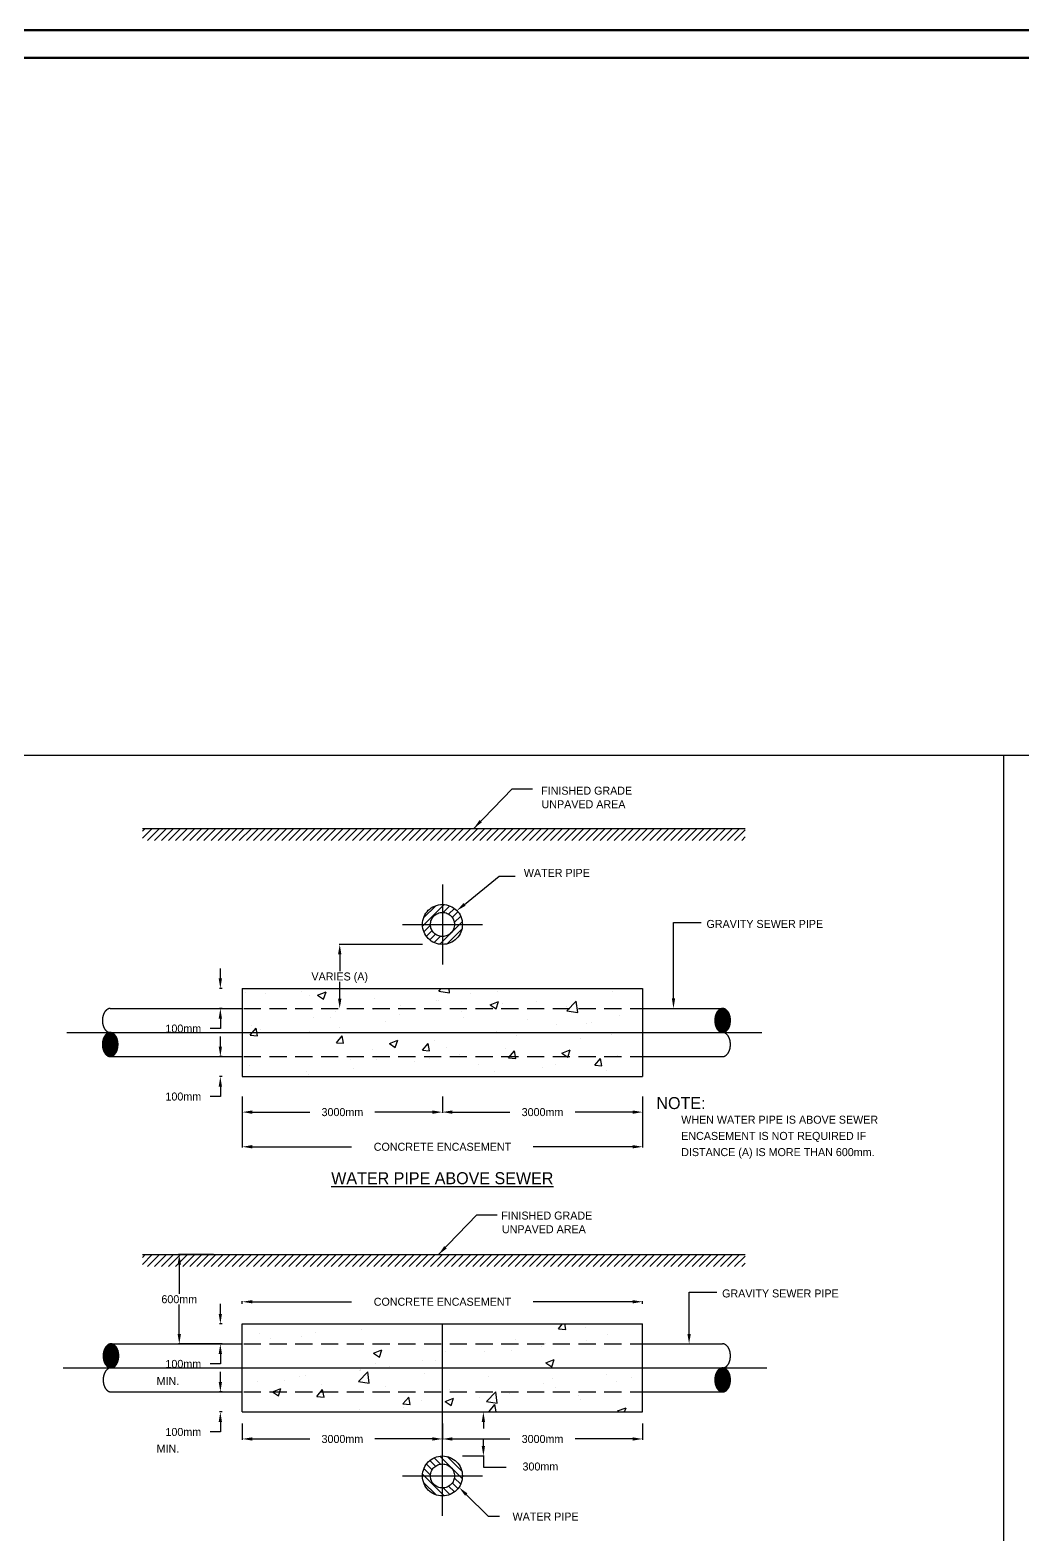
# Model space of a CAD drawing. Extents: x 787 to 1019, y 199 to 803.
# Drawn here: x 865.38 to 879.84, y 244.01 to 265.92 of the extents above; entities that cross this region are included whole.
import ezdxf
from ezdxf.enums import TextEntityAlignment as Align

# ---------------------------------------------------------------- set-up
doc = ezdxf.new("R2010")
doc.units = 0
doc.header["$MEASUREMENT"] = 0
doc.header["$PDMODE"] = 35
doc.header["$PDSIZE"] = 0.5
doc.linetypes.add('CENTER', pattern=[50.8, 31.75, -6.35, 6.35, -6.35])
doc.linetypes.add('HIDDEN', pattern=[0.375, 0.25, -0.125])
doc.layers.get('0').update_dxf_attribs({"color": 252, "linetype": 'CONTINUOUS', "lineweight": 30})
doc.layers.get('Defpoints').update_dxf_attribs({"color": 252, "linetype": 'CONTINUOUS'})
for name, color, linetype in [('A', 1, 'CENTER'), ('B', 2, 'HIDDEN'), ('BORDER', 9, 'CONTINUOUS'), ('C', 1, 'CENTER')]:
    doc.layers.add(name, color=color, linetype=linetype)
doc.layers.add('UG-BORDER', color=20, linetype='CONTINUOUS', lineweight=80)

# ---------------------------------------------------------------- blocks, each defined once
blk = doc.blocks.new('*X81')
at = {"color": 0}
for p, q in [((288.75, 766.95), (289.37, 767.59)), ((291.42, 766.54), (291.3, 767.59)), ((240.53, 766.51), (240.53, 766.51)), ((245.47, 766.26), (245.47, 766.26)), ((254.42, 766.83), (254.42, 766.83)), ((256.55, 765.83), (256.55, 765.83)), ((258.48, 765.91), (260.58, 766.71)), ((258.48, 765.91), (259.97, 764.9)), ((259.97, 764.9), (260.58, 766.71)), ((272.56, 765.15), (272.56, 765.15)), ((288.05, 764.62), (288.05, 764.62)), ((288.57, 764.48), (288.57, 764.48)), ((288.75, 766.95), (291.42, 766.54)), ((296.6, 766.25), (296.6, 766.25)), ((301.59, 763.5), (303.7, 764.31)), ((301.59, 763.5), (303.09, 762.5)), ((303.09, 762.5), (303.7, 764.31)), ((303.46, 766.73), (303.46, 766.73)), ((304.59, 763.8), (304.59, 763.8)), ((313.22, 764.39), (313.22, 764.39)), ((320.77, 761.99), (323.1, 764.42)), ((323.44, 761.57), (323.1, 764.42)), ((332.17, 766.88), (332.17, 766.88)), ((246.86, 762.48), (246.86, 762.48)), ((257.32, 760.45), (257.32, 760.45)), ((261.61, 760.25), (261.61, 760.25)), ((262.87, 761.8), (262.87, 761.8)), ((272.47, 762.37), (272.47, 762.37)), ((278.89, 761.13), (278.89, 761.13)), ((279.11, 763.25), (279.11, 763.25)), ((294.35, 761.91), (294.35, 761.91)), ((294.9, 760.45), (294.9, 760.45)), ((301.86, 762.89), (301.86, 762.89)), ((310.91, 759.77), (310.91, 759.77)), ((320.6, 763.12), (320.6, 763.12)), ((320.77, 761.99), (323.44, 761.57)), ((333.83, 760.91), (333.83, 760.91)), ((336.62, 762.45), (336.62, 762.45)), ((241.63, 755.92), (243.08, 757.64)), ((241.63, 755.92), (243.42, 755.76)), ((241.92, 758.34), (241.92, 758.34)), ((243.43, 755.76), (243.08, 757.64)), ((244.12, 757.24), (244.12, 757.24)), ((256.53, 756.93), (256.53, 756.93)), ((264.04, 757.92), (264.04, 757.92)), ((275.4, 759.41), (275.4, 759.41)), ((303.09, 756.74), (303.09, 756.74)), ((318.25, 758.66), (318.25, 758.66)), ((325.56, 758.76), (325.56, 758.76)), ((326.93, 759.1), (326.93, 759.1)), ((331.78, 756.04), (331.78, 756.04)), ((263.15, 754.03), (264.6, 755.76)), ((263.15, 754.03), (264.94, 753.88)), ((264.94, 753.88), (264.6, 755.76)), ((272.11, 752.38), (272.11, 752.38)), ((276.39, 753.83), (278.49, 754.64)), ((276.39, 753.83), (277.88, 752.82)), ((277.88, 752.82), (278.49, 754.64)), ((284.67, 752.15), (286.11, 753.87)), ((284.67, 752.15), (286.46, 751.99)), ((286.46, 751.99), (286.11, 753.87)), ((287.69, 754.63), (287.69, 754.63)), ((290.57, 752.75), (290.57, 752.75)), ((305.33, 752.56), (305.33, 752.56)), ((308.06, 755.75), (308.06, 755.75)), ((319.5, 751.43), (321.6, 752.23)), ((321, 750.42), (321.6, 752.23)), ((324.27, 755.05), (324.27, 755.05)), ((241.55, 748.35), (241.55, 748.35)), ((250.58, 750.58), (250.58, 750.58)), ((256.95, 750.46), (256.95, 750.46)), ((266.59, 749.91), (266.59, 749.91)), ((273.07, 749.75), (273.07, 749.75)), ((282.61, 749.23), (282.61, 749.23)), ((286.46, 750.07), (286.46, 750.07)), ((293.97, 751.06), (293.97, 751.06)), ((298.62, 748.55), (298.62, 748.55)), ((306.19, 750.27), (307.63, 751.99)), ((306.19, 750.27), (307.98, 750.11)), ((307.98, 750.11), (307.63, 751.99)), ((317.88, 748.68), (317.88, 748.68)), ((319.5, 751.43), (320.99, 750.42)), ((327.7, 748.39), (329.15, 750.11)), ((327.7, 748.39), (329.5, 748.23)), ((329.5, 748.23), (329.15, 750.11)), ((333.46, 750.93), (333.46, 750.93)), ((255.57, 746.74), (255.57, 746.74)), ((256.15, 746.08), (256.15, 746.08)), ((267.51, 747.58), (267.51, 747.58)), ((302.73, 746.76), (302.73, 746.76)), ((314.64, 747.88), (314.64, 747.88)), ((330.65, 747.2), (330.65, 747.2)), ((335.25, 745.7), (335.25, 745.7)), ((243.94, 681.27), (243.94, 681.27)), ((257.98, 681.56), (257.98, 681.56)), ((269.55, 682.47), (269.55, 682.47)), ((318.67, 682.57), (319.69, 683.78)), ((318.67, 682.57), (320.47, 682.41)), ((320.47, 682.41), (320.21, 683.78)), ((325.38, 682.78), (325.38, 682.78)), ((330.91, 681.02), (330.91, 681.02)), ((246.61, 680.07), (246.61, 680.07)), ((254.4, 680.55), (254.4, 680.55)), ((272.4, 676.49), (274.5, 677.29)), ((273.89, 675.48), (274.5, 677.29)), ((306.85, 677.2), (306.85, 677.2)), ((307.88, 679.78), (307.88, 679.78)), ((314.36, 678.19), (314.36, 678.19)), ((315.33, 678.77), (315.33, 678.77)), ((325.72, 679.69), (325.72, 679.69)), ((272.4, 676.49), (273.89, 675.48)), ((272.89, 673.77), (272.89, 673.77)), ((276.54, 673.21), (276.54, 673.21)), ((284.77, 674.74), (284.77, 674.74)), ((287.9, 674.71), (287.9, 674.71)), ((290.39, 676.77), (290.39, 676.77)), ((300.17, 676.85), (300.17, 676.85)), ((315.51, 674.08), (317.61, 674.89)), ((315.51, 674.08), (317, 673.08)), ((317, 673.08), (317.61, 674.89)), ((243.45, 669.39), (243.45, 669.39)), ((250.08, 669.73), (250.08, 669.73)), ((253.14, 672.74), (253.14, 672.74)), ((254.04, 670.57), (254.04, 670.57)), ((255.4, 670.77), (255.4, 670.77)), ((268.66, 669.35), (271, 671.79)), ((268.66, 669.35), (271.33, 668.94)), ((269.03, 672.23), (269.03, 672.23)), ((269.16, 672.06), (269.16, 672.06)), ((269.19, 672.49), (269.19, 672.49)), ((271.33, 668.94), (271, 671.79)), ((285.17, 671.39), (285.17, 671.39)), ((301.19, 670.71), (301.19, 670.71)), ((317.2, 670.03), (317.2, 670.03)), ((330.54, 671.03), (330.54, 671.03)), ((333.22, 669.36), (333.22, 669.36)), ((336.77, 670.35), (336.77, 670.35)), ((247.19, 666.81), (249.29, 667.62)), ((247.19, 666.81), (248.68, 665.8)), ((248.68, 665.8), (249.29, 667.62)), ((258.28, 665.65), (259.73, 667.38)), ((258.28, 665.65), (260.07, 665.5)), ((259.47, 668.71), (259.47, 668.71)), ((260.08, 665.5), (259.73, 667.38)), ((275.48, 668.03), (275.48, 668.03)), ((291.5, 667.36), (291.5, 667.36)), ((299.81, 666.86), (299.81, 666.86)), ((300.68, 664.38), (303.02, 666.82)), ((303.35, 663.97), (303.02, 666.82)), ((306.47, 666.36), (306.47, 666.36)), ((307.51, 666.68), (307.51, 666.68)), ((314.96, 668.78), (314.96, 668.78)), ((317.83, 667.86), (317.83, 667.86)), ((323.53, 666), (323.53, 666)), ((268.82, 662.5), (268.82, 662.5)), ((279.8, 663.77), (281.25, 665.49)), ((279.8, 663.77), (281.59, 663.61)), ((280.01, 662.88), (280.01, 662.88)), ((281.59, 663.61), (281.25, 665.49)), ((284.41, 664.75), (284.41, 664.75)), ((290.3, 664.41), (292.4, 665.21)), ((290.3, 664.41), (291.8, 663.4)), ((291.8, 663.4), (292.41, 665.21)), ((298.96, 665.37), (298.96, 665.37)), ((300.68, 664.38), (303.35, 663.97)), ((301.32, 661.89), (302.76, 663.61)), ((301.32, 661.89), (302.5, 661.78)), ((303.1, 661.78), (302.76, 663.61)), ((306.65, 661.88), (306.65, 661.88)), ((324.14, 664.88), (324.14, 664.88)), ((333.42, 662.01), (335.52, 662.81)), ((333.42, 662.01), (333.75, 661.78)), ((334.97, 661.78), (335.04, 661.85)), ((335.04, 661.78), (335.04, 661.85)), ((335.17, 661.78), (335.52, 662.81)), ((339.54, 665.33), (339.54, 665.33))]:
    blk.add_line(p, q, dxfattribs=at)
blk = doc.blocks.new('*X64')
at = {"color": 0}
for p, q in [((214.7, 805.13), (217.16, 807.59)), ((214.7, 806.9), (215.39, 807.59)), ((215.93, 804.59), (218.93, 807.59)), ((217.7, 804.59), (220.7, 807.59)), ((219.46, 804.59), (222.46, 807.59)), ((221.23, 804.59), (224.23, 807.59)), ((223, 804.59), (226, 807.59)), ((224.77, 804.59), (227.77, 807.59)), ((226.53, 804.59), (229.53, 807.59)), ((228.3, 804.59), (231.3, 807.59)), ((230.07, 804.59), (233.07, 807.59)), ((231.84, 804.59), (234.84, 807.59)), ((233.61, 804.59), (236.61, 807.59)), ((235.37, 804.59), (238.37, 807.59)), ((237.14, 804.59), (240.14, 807.59)), ((238.91, 804.59), (241.91, 807.59)), ((240.68, 804.59), (243.68, 807.59)), ((242.44, 804.59), (245.44, 807.59)), ((244.21, 804.59), (247.21, 807.59)), ((245.98, 804.59), (248.98, 807.59)), ((247.75, 804.59), (250.75, 807.59)), ((249.51, 804.59), (252.51, 807.59)), ((251.28, 804.59), (254.28, 807.59)), ((253.05, 804.59), (256.05, 807.59)), ((254.82, 804.59), (257.82, 807.59)), ((256.59, 804.59), (259.59, 807.59)), ((258.35, 804.59), (261.35, 807.59)), ((260.12, 804.59), (263.12, 807.59)), ((261.89, 804.59), (264.89, 807.59)), ((263.66, 804.59), (266.66, 807.59)), ((265.42, 804.59), (268.42, 807.59)), ((267.19, 804.59), (270.19, 807.59)), ((268.96, 804.59), (271.96, 807.59)), ((270.73, 804.59), (273.73, 807.59)), ((272.5, 804.59), (275.5, 807.59)), ((274.26, 804.59), (277.26, 807.59)), ((276.03, 804.59), (279.03, 807.59)), ((277.8, 804.59), (280.8, 807.59)), ((279.57, 804.59), (282.57, 807.59)), ((281.33, 804.59), (284.33, 807.59)), ((283.1, 804.59), (286.1, 807.59)), ((284.87, 804.59), (287.87, 807.59)), ((286.64, 804.59), (289.64, 807.59)), ((288.41, 804.59), (291.41, 807.59)), ((290.17, 804.59), (293.17, 807.59)), ((291.94, 804.59), (294.94, 807.59)), ((293.71, 804.59), (296.71, 807.59)), ((295.48, 804.59), (298.48, 807.59)), ((297.24, 804.59), (300.24, 807.59)), ((299.01, 804.59), (302.01, 807.59)), ((300.78, 804.59), (303.78, 807.59)), ((302.55, 804.59), (305.55, 807.59)), ((304.32, 804.59), (307.32, 807.59)), ((306.08, 804.59), (309.08, 807.59)), ((307.85, 804.59), (310.85, 807.59)), ((309.62, 804.59), (312.62, 807.59)), ((311.39, 804.59), (314.39, 807.59)), ((313.15, 804.59), (316.15, 807.59)), ((314.92, 804.59), (317.92, 807.59)), ((316.69, 804.59), (319.69, 807.59)), ((318.46, 804.59), (321.46, 807.59)), ((320.23, 804.59), (323.23, 807.59)), ((321.99, 804.59), (324.99, 807.59)), ((323.76, 804.59), (326.76, 807.59)), ((325.53, 804.59), (328.53, 807.59)), ((327.3, 804.59), (330.3, 807.59)), ((329.06, 804.59), (332.06, 807.59)), ((330.83, 804.59), (333.83, 807.59)), ((332.6, 804.59), (335.6, 807.59)), ((334.37, 804.59), (337.37, 807.59)), ((336.14, 804.59), (339.14, 807.59)), ((337.9, 804.59), (340.9, 807.59)), ((339.67, 804.59), (342.67, 807.59)), ((341.44, 804.59), (344.44, 807.59)), ((343.21, 804.59), (346.21, 807.59)), ((344.97, 804.59), (347.97, 807.59)), ((346.74, 804.59), (349.74, 807.59)), ((348.51, 804.59), (351.51, 807.59)), ((350.28, 804.59), (353.28, 807.59)), ((352.05, 804.59), (355.05, 807.59)), ((353.81, 804.59), (356.81, 807.59)), ((355.58, 804.59), (358.58, 807.59)), ((357.35, 804.59), (360.35, 807.59)), ((359.12, 804.59), (362.12, 807.59)), ((360.88, 804.59), (363.88, 807.59)), ((362.65, 804.59), (365.29, 807.23)), ((364.42, 804.59), (365.29, 805.46))]:
    blk.add_line(p, q, dxfattribs=at)
blk = doc.blocks.new('*X61')
at = {"color": 0}
for p, q in [((217.71, 753.7), (220.38, 756.37)), ((217.71, 753.52), (220.49, 756.3)), ((217.72, 753.89), (220.27, 756.44)), ((217.72, 753.35), (220.59, 756.22)), ((217.73, 753.19), (220.68, 756.14)), ((217.74, 754.08), (220.15, 756.49)), ((217.75, 753.03), (220.77, 756.05)), ((217.76, 754.28), (220.02, 756.54)), ((217.77, 752.87), (220.86, 755.96)), ((217.8, 754.5), (219.88, 756.57)), ((217.8, 752.72), (220.93, 755.86)), ((217.85, 754.73), (219.72, 756.59)), ((217.93, 754.97), (219.54, 756.59)), ((218.04, 755.26), (219.32, 756.55)), ((218.24, 755.64), (219.02, 756.42)), ((221.52, 752.69), (218.37, 755.84)), ((221.55, 752.84), (218.45, 755.94)), ((221.57, 753), (218.54, 756.03)), ((221.59, 753.16), (218.62, 756.12)), ((221.6, 753.32), (218.72, 756.21)), ((221.61, 753.49), (218.82, 756.28)), ((221.61, 753.67), (218.92, 756.36)), ((221.6, 753.85), (219.03, 756.43)), ((221.59, 754.04), (219.15, 756.48)), ((221.56, 754.24), (219.28, 756.53)), ((221.53, 754.46), (219.42, 756.57)), ((221.48, 754.68), (219.57, 756.59)), ((221.41, 754.93), (219.75, 756.59)), ((221.31, 755.21), (219.96, 756.56)), ((221.14, 755.56), (220.23, 756.46)), ((220.5, 750.89), (217.71, 753.67)), ((220.39, 750.82), (217.71, 753.5)), ((220.6, 750.97), (217.72, 753.85)), ((220.28, 750.75), (217.72, 753.31)), ((220.69, 751.05), (217.73, 754.01)), ((220.16, 750.69), (217.74, 753.12)), ((220.78, 751.14), (217.75, 754.17)), ((220.03, 750.65), (217.76, 752.92)), ((220.86, 751.23), (217.77, 754.32)), ((220.94, 751.33), (217.8, 754.47)), ((219.89, 750.61), (217.8, 752.71)), ((217.83, 752.58), (221.01, 755.76)), ((221.02, 751.43), (217.83, 754.62)), ((219.73, 750.59), (217.85, 752.48)), ((217.86, 752.43), (221.08, 755.65)), ((221.08, 751.54), (217.86, 754.76)), ((217.9, 752.3), (221.14, 755.54)), ((221.15, 751.65), (217.9, 754.9)), ((219.55, 750.6), (217.92, 752.23)), ((217.94, 752.16), (221.21, 755.43)), ((221.21, 751.77), (217.95, 755.03)), ((217.99, 752.03), (221.26, 755.31)), ((221.27, 751.89), (218, 755.16)), ((218.04, 751.91), (221.32, 755.18)), ((221.32, 752.01), (218.05, 755.28)), ((218.1, 751.79), (221.37, 755.06)), ((221.37, 752.14), (218.11, 755.4)), ((218.16, 751.67), (221.41, 754.92)), ((221.42, 752.27), (218.17, 755.52)), ((221.46, 752.41), (218.23, 755.63)), ((218.23, 751.56), (221.45, 754.79)), ((218.29, 751.45), (221.49, 754.65)), ((221.49, 752.55), (218.3, 755.74)), ((218.37, 751.35), (221.52, 754.5)), ((218.45, 751.25), (221.55, 754.35)), ((218.53, 751.16), (221.57, 754.2)), ((218.62, 751.07), (221.59, 754.04)), ((218.71, 750.98), (221.6, 753.88)), ((218.81, 750.9), (221.61, 753.71)), ((218.91, 750.83), (221.61, 753.53)), ((219.02, 750.76), (221.6, 753.35)), ((219.14, 750.7), (221.59, 753.16)), ((219.26, 750.65), (221.57, 752.96)), ((219.4, 750.62), (221.53, 752.75)), ((219.56, 750.6), (221.48, 752.52)), ((219.73, 750.59), (221.42, 752.28)), ((219.34, 750.63), (218.03, 751.95)), ((219.06, 750.74), (218.21, 751.59)), ((219.94, 750.62), (221.32, 752)), ((220.2, 750.71), (221.16, 751.66))]:
    blk.add_line(p, q, dxfattribs=at)
blk = doc.blocks.new('*X63')
at = {"color": 0}
for p, q in [((284.68, 783.19), (290.07, 788.58)), ((284.93, 785.21), (288.05, 788.33)), ((289.85, 786.59), (291.5, 788.24)), ((291.2, 786.17), (292.64, 787.61)), ((292.11, 785.32), (293.54, 786.75)), ((285.01, 781.75), (286.67, 783.41)), ((288.97, 778.64), (294.61, 784.28)), ((290.83, 778.73), (294.52, 782.43)), ((292.62, 784.06), (294.22, 785.66)), ((285.64, 780.62), (287.08, 782.06)), ((286.51, 779.71), (287.93, 781.14)), ((287.6, 779.04), (289.19, 780.63))]:
    blk.add_line(p, q, dxfattribs=at)
blk = doc.blocks.new('*X62')
at = {"color": 0}
for p, q in [((357.71, 759.7), (360.38, 762.37)), ((357.71, 759.53), (360.49, 762.3)), ((360.51, 756.9), (357.71, 759.69)), ((357.72, 759.89), (360.27, 762.44)), ((357.72, 759.36), (360.59, 762.22)), ((360.61, 756.98), (357.72, 759.86)), ((357.73, 759.19), (360.68, 762.14)), ((360.7, 757.06), (357.73, 760.03)), ((357.74, 760.08), (360.15, 762.5)), ((357.75, 759.03), (360.77, 762.05)), ((360.79, 757.15), (357.75, 760.18)), ((357.77, 760.29), (360.02, 762.54)), ((357.77, 758.87), (360.85, 761.96)), ((360.87, 757.24), (357.77, 760.34)), ((357.79, 758.72), (360.93, 761.86)), ((357.8, 760.5), (359.88, 762.57)), ((360.95, 757.34), (357.8, 760.49)), ((357.83, 758.58), (361.01, 761.76)), ((361.02, 757.44), (357.83, 760.63)), ((357.86, 760.73), (359.72, 762.59)), ((357.86, 758.44), (361.08, 761.65)), ((361.09, 757.55), (357.87, 760.78)), ((357.9, 758.3), (361.14, 761.54)), ((361.16, 757.66), (357.91, 760.91)), ((357.93, 760.98), (359.53, 762.59)), ((357.94, 758.16), (361.21, 761.43)), ((361.22, 757.78), (357.95, 761.04)), ((357.99, 758.04), (361.26, 761.31)), ((361.27, 757.9), (358, 761.17)), ((358.04, 761.27), (359.32, 762.54)), ((358.04, 757.91), (361.32, 761.19)), ((361.33, 758.02), (358.05, 761.3)), ((358.1, 757.79), (361.37, 761.06)), ((361.38, 758.15), (358.11, 761.42)), ((358.16, 757.68), (361.41, 760.93)), ((361.42, 758.28), (358.17, 761.53)), ((358.22, 757.56), (361.45, 760.79)), ((358.24, 761.64), (359.01, 762.42)), ((361.46, 758.42), (358.24, 761.64)), ((358.29, 757.45), (361.49, 760.65)), ((361.49, 758.56), (358.31, 761.75)), ((358.37, 757.35), (361.52, 760.5)), ((361.53, 758.71), (358.38, 761.85)), ((358.44, 757.25), (361.55, 760.36)), ((361.55, 758.86), (358.46, 761.95)), ((358.53, 757.16), (361.57, 760.2)), ((361.57, 759.01), (358.54, 762.04)), ((358.61, 757.07), (361.59, 760.04)), ((361.59, 759.17), (358.63, 762.13)), ((358.71, 756.99), (361.6, 759.88)), ((361.6, 759.34), (358.73, 762.21)), ((358.81, 756.91), (361.61, 759.71)), ((361.61, 759.51), (358.83, 762.29)), ((361.61, 759.68), (358.93, 762.37)), ((361.6, 759.87), (359.04, 762.43)), ((361.59, 760.06), (359.16, 762.49)), ((361.56, 760.26), (359.29, 762.54)), ((361.52, 760.48), (359.43, 762.57)), ((361.47, 760.7), (359.59, 762.59)), ((361.4, 760.95), (359.77, 762.59)), ((361.3, 761.24), (359.98, 762.55)), ((361.11, 761.6), (360.27, 762.44)), ((360.4, 756.82), (357.71, 759.52)), ((360.3, 756.76), (357.72, 759.33)), ((360.18, 756.7), (357.73, 759.14)), ((360.05, 756.65), (357.76, 758.94)), ((359.91, 756.61), (357.79, 758.73)), ((359.75, 756.59), (357.84, 758.5)), ((359.57, 756.59), (357.91, 758.26)), ((359.37, 756.63), (358.01, 757.98)), ((359.09, 756.72), (358.19, 757.63)), ((358.91, 756.83), (361.61, 759.53)), ((359.02, 756.76), (361.6, 759.35)), ((359.13, 756.7), (361.59, 759.16)), ((359.26, 756.65), (361.57, 758.96)), ((359.4, 756.62), (361.53, 758.75)), ((359.56, 756.6), (361.49, 758.53)), ((359.73, 756.59), (361.42, 758.28)), ((359.93, 756.62), (361.32, 758.01)), ((360.2, 756.71), (361.16, 757.67))]:
    blk.add_line(p, q, dxfattribs=at)

msp = doc.modelspace()

# ---------------------------------------------------------------- linework, layer by layer
at = {"color": 0, "linetype": 'ByBlock'}
for p, q in [((871.092, 252.607), (869.878, 252.607)), ((869.888, 252.462), (869.888, 252.219)), ((868.15, 252.112), (868.15, 252.258)), ((869.888, 251.82), (869.888, 252.063)), ((868.178, 251.966), (868.14, 251.966)), ((868.178, 251.675), (868.14, 251.675)), ((868.15, 251.383), (868.004, 251.383)), ((868.15, 251.529), (868.15, 251.383)), ((868.15, 251.121), (868.15, 251.267)), ((868.178, 250.975), (868.14, 250.975)), ((868.178, 250.684), (868.14, 250.684)), ((868.15, 250.538), (868.15, 250.393)), ((868.15, 250.393), (868.004, 250.393)), ((868.47, 250.393), (868.47, 249.651)), ((868.47, 250.393), (868.47, 250.155)), ((871.384, 250.393), (871.384, 250.155)), ((871.384, 250.393), (871.384, 250.155)), ((874.298, 250.393), (874.298, 249.651)), ((874.298, 250.393), (874.298, 250.155)), ((868.616, 250.166), (869.453, 250.166)), ((871.238, 250.166), (870.4, 250.166)), ((871.529, 250.166), (872.367, 250.166)), ((874.152, 250.166), (873.314, 250.166)), ((868.616, 249.661), (870.06, 249.661)), ((874.152, 249.661), (872.707, 249.661)), ((868.052, 248.091), (867.542, 248.091)), ((867.552, 247.945), (867.552, 247.519)), ((867.552, 246.936), (867.552, 247.363)), ((868.15, 247.228), (868.15, 247.373)), ((868.47, 247.373), (868.47, 247.414)), ((868.616, 247.404), (870.06, 247.404)), ((874.152, 247.404), (872.707, 247.404)), ((874.298, 247.373), (874.298, 247.414)), ((868.178, 247.082), (868.14, 247.082)), ((868.178, 246.791), (867.542, 246.791)), ((868.178, 246.79), (868.14, 246.79)), ((868.15, 246.645), (868.15, 246.499)), ((868.15, 246.499), (868.004, 246.499)), ((868.15, 246.237), (868.15, 246.382)), ((868.178, 246.091), (868.14, 246.091)), ((868.178, 245.8), (868.14, 245.8)), ((868.15, 245.508), (868.004, 245.508)), ((868.15, 245.654), (868.15, 245.508)), ((868.47, 245.633), (868.47, 245.395)), ((871.384, 245.633), (871.384, 245.395)), ((871.384, 245.633), (871.384, 245.395)), ((871.98, 245.654), (871.98, 245.557)), ((874.298, 245.633), (874.298, 245.395)), ((868.616, 245.406), (869.453, 245.406)), ((871.238, 245.406), (870.4, 245.406)), ((871.529, 245.406), (872.367, 245.406)), ((871.98, 245.304), (871.98, 245.401)), ((874.152, 245.406), (873.314, 245.406)), ((871.675, 245.159), (871.99, 245.159))]:
    msp.add_line(p, q, dxfattribs=at)
at = {"color": 0}
for p, q in [((866.433, 251.157), (866.589, 251.312)), ((866.433, 251.146), (866.595, 251.308)), ((866.596, 250.993), (866.433, 251.155)), ((866.589, 250.989), (866.433, 251.145)), ((866.434, 251.167), (866.582, 251.316)), ((866.434, 251.136), (866.601, 251.304)), ((866.434, 251.127), (866.606, 251.299)), ((866.607, 251.002), (866.434, 251.175)), ((866.601, 250.997), (866.434, 251.165)), ((866.435, 251.179), (866.575, 251.319)), ((866.435, 251.117), (866.611, 251.294)), ((866.612, 251.007), (866.435, 251.184)), ((866.436, 251.191), (866.568, 251.322)), ((866.437, 251.108), (866.616, 251.288)), ((866.617, 251.013), (866.437, 251.193)), ((866.438, 251.203), (866.559, 251.324)), ((866.438, 251.1), (866.621, 251.283)), ((866.621, 251.019), (866.438, 251.202)), ((866.44, 251.091), (866.625, 251.277)), ((866.626, 251.025), (866.44, 251.21)), ((866.441, 251.216), (866.55, 251.325)), ((866.442, 251.083), (866.629, 251.27)), ((866.63, 251.031), (866.442, 251.218)), ((866.444, 251.075), (866.633, 251.264)), ((866.634, 251.037), (866.444, 251.227)), ((866.446, 251.231), (866.54, 251.325)), ((866.447, 251.067), (866.637, 251.257)), ((866.637, 251.044), (866.447, 251.234)), ((866.449, 251.059), (866.64, 251.25)), ((866.64, 251.051), (866.45, 251.242)), ((866.452, 251.248), (866.527, 251.322)), ((866.644, 251.058), (866.453, 251.249)), ((866.453, 251.052), (866.643, 251.243)), ((866.646, 251.066), (866.456, 251.256)), ((866.456, 251.045), (866.646, 251.236)), ((866.459, 251.039), (866.649, 251.228)), ((866.649, 251.073), (866.46, 251.263)), ((866.651, 251.081), (866.463, 251.269)), ((866.463, 251.032), (866.651, 251.22)), ((866.464, 251.269), (866.509, 251.315)), ((866.653, 251.09), (866.467, 251.275)), ((866.467, 251.026), (866.653, 251.212)), ((866.471, 251.02), (866.655, 251.203)), ((866.655, 251.098), (866.472, 251.281)), ((866.657, 251.107), (866.476, 251.287)), ((866.476, 251.014), (866.657, 251.195)), ((866.658, 251.116), (866.481, 251.293)), ((866.481, 251.008), (866.658, 251.186)), ((866.659, 251.125), (866.486, 251.298)), ((866.486, 251.003), (866.659, 251.176)), ((866.491, 250.998), (866.66, 251.167)), ((866.66, 251.135), (866.492, 251.303)), ((866.497, 250.994), (866.66, 251.157)), ((866.66, 251.144), (866.498, 251.307)), ((866.503, 250.989), (866.66, 251.147)), ((866.66, 251.155), (866.504, 251.312)), ((866.66, 251.165), (866.51, 251.315)), ((866.659, 251.177), (866.517, 251.319)), ((866.658, 251.188), (866.524, 251.322)), ((866.656, 251.201), (866.533, 251.324)), ((866.653, 251.214), (866.542, 251.325)), ((866.649, 251.228), (866.552, 251.325)), ((866.643, 251.244), (866.564, 251.323)), ((866.633, 251.265), (866.58, 251.317)), ((866.583, 250.985), (866.434, 251.134)), ((866.576, 250.981), (866.435, 251.123)), ((866.569, 250.979), (866.436, 251.111)), ((866.56, 250.977), (866.438, 251.099)), ((866.551, 250.976), (866.441, 251.085)), ((866.541, 250.976), (866.445, 251.071)), ((866.528, 250.978), (866.452, 251.054)), ((866.511, 250.984), (866.462, 251.033)), ((866.509, 250.985), (866.66, 251.136)), ((866.516, 250.982), (866.659, 251.125)), ((866.524, 250.979), (866.658, 251.113)), ((866.532, 250.977), (866.656, 251.101)), ((866.541, 250.976), (866.653, 251.088)), ((866.551, 250.976), (866.649, 251.074)), ((866.563, 250.977), (866.643, 251.058)), ((866.578, 250.982), (866.634, 251.038))]:
    msp.add_line(p, q, dxfattribs=at)
at = {"color": 0, "linetype": 'ByBlock'}
for points in [[(869.864, 252.462), (869.913, 252.462), (869.888, 252.607)], [(868.126, 252.112), (868.174, 252.112), (868.15, 251.966)], [(869.864, 251.82), (869.913, 251.82), (869.888, 251.675)], [(868.126, 251.529), (868.174, 251.529), (868.15, 251.675)], [(868.126, 251.121), (868.174, 251.121), (868.15, 250.975)], [(868.126, 250.538), (868.174, 250.538), (868.15, 250.684)], [(868.616, 250.19), (868.616, 250.141), (868.47, 250.166)], [(871.238, 250.19), (871.238, 250.141), (871.384, 250.166)], [(871.529, 250.19), (871.529, 250.141), (871.384, 250.166)], [(874.152, 250.19), (874.152, 250.141), (874.298, 250.166)], [(868.616, 249.686), (868.616, 249.637), (868.47, 249.661)], [(874.152, 249.686), (874.152, 249.637), (874.298, 249.661)], [(867.528, 247.945), (867.577, 247.945), (867.552, 248.091)], [(868.616, 247.428), (868.616, 247.38), (868.47, 247.404)], [(874.152, 247.428), (874.152, 247.38), (874.298, 247.404)], [(868.126, 247.228), (868.174, 247.228), (868.15, 247.082)], [(867.528, 246.936), (867.577, 246.936), (867.552, 246.791)], [(868.126, 246.645), (868.174, 246.645), (868.15, 246.79)], [(868.126, 246.237), (868.174, 246.237), (868.15, 246.091)], [(868.126, 245.654), (868.174, 245.654), (868.15, 245.8)], [(871.956, 245.654), (872.004, 245.654), (871.98, 245.8)], [(868.616, 245.43), (868.616, 245.382), (868.47, 245.406)], [(871.238, 245.43), (871.238, 245.382), (871.384, 245.406)], [(871.529, 245.43), (871.529, 245.382), (871.384, 245.406)], [(871.956, 245.304), (872.004, 245.304), (871.98, 245.159)], [(874.152, 245.43), (874.152, 245.382), (874.298, 245.406)]]:
    msp.add_solid(points, dxfattribs=at)
at = {"layer": 'A', "color": 0}
for p, q in [((871.841, 254.298), (872.397, 254.875)), ((871.706, 253.191), (872.212, 253.603)), ((872.212, 253.603), (872.442, 253.603)), ((874.748, 251.821), (874.748, 252.927)), ((874.748, 252.927), (875.15, 252.927)), ((871.327, 248.091), (871.883, 248.668)), ((874.975, 246.936), (874.975, 247.546)), ((874.975, 247.546), (875.378, 247.546)), ((871.73, 244.597), (872.05, 244.28)), ((872.05, 244.28), (872.214, 244.28))]:
    msp.add_line(p, q, dxfattribs=at)
at = {"layer": 'A'}
for p, q in [((872.397, 254.875), (872.695, 254.875)), ((867.015, 254.298), (875.791, 254.298)), ((868.47, 251.966), (874.298, 251.966)), ((868.47, 251.966), (868.47, 250.684)), ((874.298, 251.966), (874.298, 250.684)), ((866.547, 251.675), (868.47, 251.675)), ((874.298, 251.675), (875.463, 251.675)), ((866.547, 250.975), (868.47, 250.975)), ((874.298, 250.975), (875.463, 250.975)), ((874.298, 250.975), (875.463, 250.975)), ((868.47, 250.684), (874.298, 250.684)), ((871.883, 248.668), (872.181, 248.668)), ((867.015, 248.091), (875.791, 248.091)), ((868.47, 247.082), (874.298, 247.082)), ((868.47, 245.8), (868.47, 247.082)), ((874.298, 245.8), (874.298, 247.082)), ((866.557, 246.791), (868.47, 246.791)), ((874.298, 246.791), (875.463, 246.791)), ((874.298, 246.791), (875.463, 246.791)), ((866.557, 246.091), (868.47, 246.091)), ((874.298, 246.091), (875.463, 246.091)), ((868.47, 245.8), (874.298, 245.8)), ((871.98, 245.159), (871.98, 244.997)), ((871.98, 244.997), (872.314, 244.997))]:
    msp.add_line(p, q, dxfattribs=at)
for points in [[(866.547, 251.675, 0.142849), (866.506, 251.663, 0.107173), (866.466, 251.624, 0.078482), (866.442, 251.57, 0.065819), (866.433, 251.5, 0.065819), (866.442, 251.43, 0.078482), (866.466, 251.376, 0.107173), (866.506, 251.337, 0.142849), (866.547, 251.325, 0.142849)], [(875.463, 251.325, -0.142849), (875.504, 251.313, -0.107173), (875.544, 251.274, -0.078482), (875.568, 251.22, -0.065819), (875.577, 251.15, -0.065819), (875.568, 251.081, -0.078482), (875.544, 251.027, -0.107173), (875.504, 250.987, -0.142849), (875.463, 250.975, -0.142849)], [(875.463, 246.441, 0.142849), (875.504, 246.453, 0.107173), (875.544, 246.492, 0.078482), (875.568, 246.546, 0.065819), (875.577, 246.616, 0.065819), (875.568, 246.686, 0.078482), (875.544, 246.74, 0.107173), (875.504, 246.779, 0.142849), (875.463, 246.791, 0.142849)], [(866.557, 246.091, -0.142849), (866.517, 246.103, -0.107173), (866.477, 246.143, -0.078482), (866.453, 246.197, -0.065819), (866.444, 246.266, -0.065819), (866.453, 246.336, -0.078482), (866.477, 246.39, -0.107173), (866.517, 246.429, -0.142849), (866.557, 246.441, -0.142849)]]:
    msp.add_lwpolyline(points, format="xyb", dxfattribs=at)
for points in [[(875.463, 251.325, -0.142849), (875.423, 251.337, -0.107173), (875.383, 251.376, -0.078482), (875.359, 251.43, -0.065819), (875.35, 251.5, -0.065819), (875.359, 251.57, -0.078482), (875.383, 251.624, -0.107173), (875.423, 251.663, -0.142849), (875.463, 251.675, -0.142849), (875.504, 251.663, -0.107173), (875.544, 251.624, -0.078482), (875.568, 251.57, -0.065819), (875.577, 251.5, -0.065819), (875.568, 251.43, -0.078482), (875.544, 251.376, -0.107173), (875.504, 251.337, -0.142849)], [(866.547, 250.975, 0.142849), (866.587, 250.987, 0.107173), (866.627, 251.027, 0.078482), (866.651, 251.081, 0.065819), (866.66, 251.15, 0.065819), (866.651, 251.22, 0.078482), (866.627, 251.274, 0.107173), (866.587, 251.313, 0.142849), (866.547, 251.325, 0.142849), (866.506, 251.313, 0.107173), (866.466, 251.274, 0.078482), (866.442, 251.22, 0.065819), (866.433, 251.15, 0.065819), (866.442, 251.081, 0.078482), (866.466, 251.027, 0.107173), (866.506, 250.987, 0.142849)], [(875.463, 246.441, 0.142849), (875.423, 246.429, 0.107173), (875.383, 246.39, 0.078482), (875.359, 246.336, 0.065819), (875.35, 246.266, 0.065819), (875.359, 246.197, 0.078482), (875.383, 246.143, 0.107173), (875.423, 246.103, 0.142849), (875.463, 246.091, 0.142849), (875.504, 246.103, 0.107173), (875.544, 246.143, 0.078482), (875.568, 246.197, 0.065819), (875.577, 246.266, 0.065819), (875.568, 246.336, 0.078482), (875.544, 246.39, 0.107173), (875.504, 246.429, 0.142849)]]:
    msp.add_lwpolyline(points, format="xyb", close=True, dxfattribs=at)
for centre, radius in [((871.384, 252.899), 0.291), ((871.384, 252.899), 0.175), ((871.384, 244.867), 0.291), ((871.384, 244.867), 0.175)]:
    msp.add_circle(centre, radius, dxfattribs=at)
for centre, radius, start, end in [((866.588, 246.668), 0.132, 122.5185, 146.9873), ((866.557, 246.715), 0.0756, 90, 122.5185), ((866.557, 246.715), 0.0756, 57.4815, 90), ((866.527, 246.668), 0.132, 33.0127, 57.4815), ((866.712, 246.616), 0.268, 164.9372, 180), ((866.712, 246.616), 0.268, 180, 195.0628), ((866.636, 246.636), 0.189, 146.9873, 164.9372), ((866.636, 246.595), 0.189, 195.0628, 213.0127), ((866.479, 246.636), 0.189, 15.0628, 33.0127), ((866.479, 246.595), 0.189, 326.9873, 344.9372), ((866.403, 246.616), 0.268, 0, 15.0628), ((866.403, 246.616), 0.268, 344.9372, 0), ((866.588, 246.564), 0.132, 213.0127, 237.4815), ((866.557, 246.517), 0.0756, 237.4815, 270), ((866.557, 246.517), 0.0756, 270, 302.5185), ((866.527, 246.564), 0.132, 302.5185, 326.9873)]:
    msp.add_arc(centre, radius, start, end, dxfattribs=at)
at = {"layer": 'A', "color": 0}
for points in [[(871.959, 254.386), (871.924, 254.419), (871.841, 254.298)], [(871.721, 253.172), (871.69, 253.21), (871.593, 253.099)], [(874.772, 251.821), (874.724, 251.821), (874.748, 251.675)], [(871.445, 248.179), (871.41, 248.213), (871.327, 248.091)], [(875, 246.936), (874.951, 246.936), (874.975, 246.791)], [(871.713, 244.58), (871.747, 244.614), (871.627, 244.7)]]:
    msp.add_solid(points, dxfattribs=at)
at = {"layer": 'B'}
for p, q in [((868.491, 251.675), (874.298, 251.675)), ((868.491, 250.975), (874.298, 250.975)), ((868.491, 246.791), (874.298, 246.791)), ((868.491, 246.091), (874.298, 246.091))]:
    msp.add_line(p, q, dxfattribs=at)
at = {"layer": 'BORDER'}
for p, q in [((846.158, 255.364), (925.163, 255.364)), ((879.551, 255.364), (879.551, 240.649))]:
    msp.add_line(p, q, dxfattribs=at)
at = {"layer": 'C'}
for p, q in [((871.384, 253.482), (871.384, 252.316)), ((870.801, 252.899), (871.967, 252.899)), ((865.914, 251.325), (876.036, 251.325)), ((871.384, 244.285), (871.384, 247.082)), ((865.861, 246.441), (876.105, 246.441)), ((870.801, 244.867), (871.967, 244.867))]:
    msp.add_line(p, q, dxfattribs=at)
at = {"layer": 'Defpoints', "color": 0, "linetype": 'ByBlock'}
for p in [(871.384, 252.607), (868.47, 251.966), (868.15, 251.675), (868.47, 251.675), (869.888, 251.675), (870.53, 251.675), (868.47, 250.975), (868.15, 250.684), (868.47, 250.684), (868.47, 250.684), (868.47, 250.684), (871.384, 250.684), (871.384, 250.684), (874.298, 250.684), (874.298, 250.684), (871.384, 250.166), (871.384, 250.166), (868.47, 249.661), (867.552, 248.091), (868.344, 248.091), (868.47, 247.404), (868.47, 247.082), (868.47, 247.082), (874.298, 247.082), (868.15, 246.79), (868.47, 246.791), (868.47, 246.79), (868.47, 246.091), (868.47, 245.924), (871.384, 245.924), (871.384, 245.924), (874.298, 245.924), (868.15, 245.8), (868.47, 245.8), (871.384, 245.8), (871.98, 245.8), (871.384, 245.406), (871.384, 245.406), (871.384, 245.159)]:
    msp.add_point(p, dxfattribs=at)
at = {"layer": 'UG-BORDER'}
for p, q in [((941.746, 265.923), (845.746, 265.923)), ((941.342, 265.519), (846.151, 265.519))]:
    msp.add_line(p, q, dxfattribs=at)

# ---------------------------------------------------------------- block references
at = {"layer": 'A', "xscale": 0.0582791763708883, "yscale": 0.0582791763708883, "zscale": 0.0582791763708883}
for name, p in [('*X64', (854.503, 207.232)), ('*X63', (854.503, 207.232)), ('*X81', (854.503, 207.232)), ('*X62', (854.503, 207.232)), ('*X64', (854.503, 201.025))]:
    msp.add_blockref(name, p, dxfattribs=at)
at = {"layer": 'A', "xscale": -0.0582791763708883, "yscale": 0.058279176371002, "zscale": 0.0582791763733218, "rotation": 180}
for name, p in [('*X61', (853.756, 290.535)), ('*X62', (854.503, 290.535)), ('*X63', (854.503, 290.535))]:
    msp.add_blockref(name, p, dxfattribs=at)

# ---------------------------------------------------------------- texts
at = {"color": 0, "linetype": 'ByBlock'}
for s, height, p in [('VARIES (A)', 0.1166, (869.888, 252.141)), ('100mm', 0.1166, (867.611, 251.383)), ('100mm', 0.1166, (867.611, 250.393)), ('3000mm', 0.1166, (869.927, 250.166)), ('3000mm', 0.1166, (872.841, 250.166)), ('CONCRETE ENCASEMENT', 0.11656, (871.384, 249.661)), ('600mm', 0.1166, (867.552, 247.441)), ('CONCRETE ENCASEMENT', 0.11656, (871.384, 247.404)), ('100mm', 0.1166, (867.611, 246.499)), ('100mm', 0.1166, (867.611, 245.508)), ('3000mm', 0.1166, (869.927, 245.406)), ('3000mm', 0.1166, (872.841, 245.406)), ('300mm', 0.1166, (872.81, 245.005))]:
    msp.add_text(s, height=height, dxfattribs=at).set_placement(p, align=Align.MIDDLE_CENTER)
at = {"layer": 'A'}
for s, height, p in [('FINISHED GRADE', 0.11656, (872.821, 254.789)), ('UNPAVED AREA', 0.11656, (872.827, 254.591)), ('WATER PIPE', 0.1166, (872.569, 253.591)), ('GRAVITY SEWER PIPE', 0.11656, (875.229, 252.848)), ('NOTE:', 0.1748, (874.5, 250.21)), ('     WHEN WATER PIPE IS ABOVE SEWER', 0.11656, (874.644, 249.997)), ('     ENCASEMENT IS NOT REQUIRED IF ', 0.11656, (874.644, 249.761)), ('     DISTANCE (A) IS MORE THAN 600mm.', 0.11656, (874.644, 249.525)), ('FINISHED GRADE', 0.11656, (872.24, 248.601)), ('UNPAVED AREA', 0.11656, (872.25, 248.402)), ('GRAVITY SEWER PIPE', 0.11656, (875.456, 247.467)), ('MIN.', 0.1166, (867.222, 246.191)), ('MIN.', 0.1166, (867.222, 245.207)), ('WATER PIPE', 0.1166, (872.405, 244.217))]:
    msp.add_text(s, height=height, dxfattribs=at).set_placement(p)
msp.add_text('%%UWATER PIPE ABOVE SEWER', height=0.17484, dxfattribs=at).set_placement((871.382, 249.116), align=Align.CENTER)

doc.saveas('drawing.dxf')
